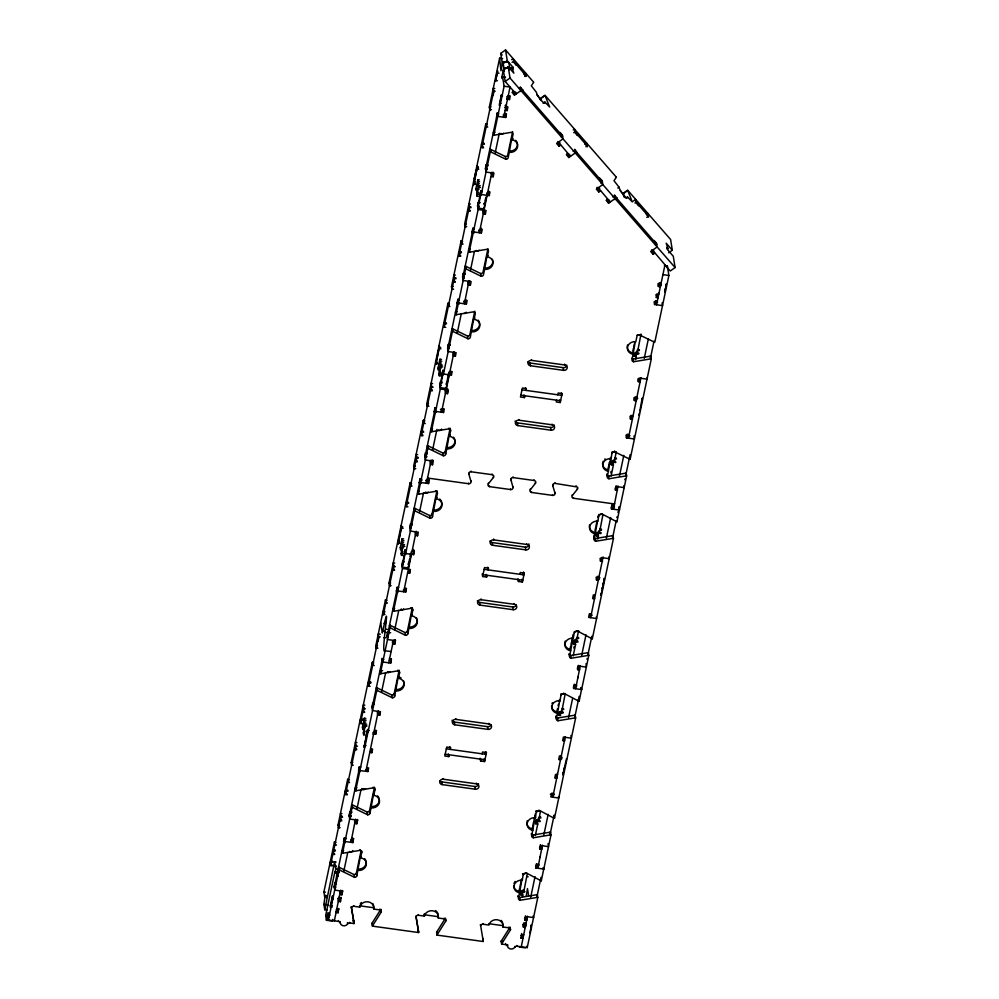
<?xml version="1.0" encoding="UTF-8"?>
<svg xmlns="http://www.w3.org/2000/svg" width="999" height="999" viewBox="0 0 999 999"><rect width="100%" height="100%" fill="white"/><g stroke="black" fill="none" stroke-linecap="round" stroke-linejoin="round"><path stroke-width="1.5" d="M534.04 479.832L534.153 480.507A2.023 1.811 -9.1 0 1 535.801 482.242L535.651 482.929A2.023 1.811 -9.1 0 1 535.402 483.329L530.169 489.96A2.023 1.811 -9.1 0 0 530.069 491.308L530.906 492.245A2.023 1.811 -9.1 0 0 531.618 492.482L552.872 495.417A2.023 1.811 -9.1 0 0 554.957 493.069L554.845 492.395M512.862 486.575L512.974 487.25A2.023 1.811 -9.1 0 1 510.751 489.585L489.622 486.65A2.023 1.811 -9.1 0 1 487.987 484.927L488.124 484.24A2.023 1.811 -9.1 0 1 488.374 483.841L493.606 477.21A2.023 1.811 -9.1 0 0 493.706 475.861L492.869 474.912A2.023 1.811 -9.1 0 0 492.157 474.687L470.904 471.753A2.023 1.811 -9.1 0 0 468.818 474.088L470.979 481.431A2.023 1.811 -9.1 0 1 468.768 483.753L427.672 478.059L427.56 477.385M507.467 96.478L506.98 99.313M505.307 105.382L505.332 106.131M510.751 479.245L512.974 487.25M604.383 578.896L601.885 590.971M373.663 731.817L373.151 734.377M562.937 773.551L563.049 772.864L562.974 775.037M382.405 632.742C392.682 584.44 379.757 657.941 385.139 650.761L391.108 651.585M566.52 758.716L562.899 774.163M530.919 927.709L530.981 925.099M330.432 905.569C329.495 916.42 335.726 878.683 330.432 905.569L332.305 905.831M398.176 543.943L401.698 525.998L398.102 543.968M436.051 362.275L435.926 364.46L439.46 346.516L436.051 362.275L437.537 362.475M473.876 182.767L473.763 184.94L477.397 167.033L473.876 182.767L475.362 182.967M531.106 926.797L530.968 925.873M497.514 70.966L495.541 81.331L497.652 71.004M499.5 105.307L501.473 94.967M507.28 97.902L507.492 99.263L509.49 99.538L510.239 95.954L508.254 95.667M540.084 857.504L540.284 856.543M577.909 677.984L578.109 677.035M326.923 897.477L324.762 897.252L323.913 891.97L334.49 841.795A2.023 1.811 -9.1 0 1 335.04 841.957L335.976 842.407M340.085 827.671L339.023 827.859A2.023 1.811 -9.1 0 1 338.436 827.846L337.999 825.137L347.664 779.295A2.023 1.811 -9.1 0 1 348.214 779.457L349.151 779.907M353.259 765.172L352.197 765.346A2.023 1.811 -9.1 0 1 351.611 765.346L351.173 762.637L372.315 662.287A2.023 1.811 -9.1 0 1 372.877 662.437L373.801 662.899M377.922 648.164L376.848 648.339A2.023 1.811 -9.1 0 1 376.261 648.339L375.836 645.629L385.489 599.787A2.023 1.811 -9.1 0 1 386.039 599.937L386.975 600.399M391.084 585.664L390.022 585.839A2.023 1.811 -9.1 0 1 389.435 585.839L388.998 583.116L410.152 482.779A2.023 1.811 -9.1 0 1 410.701 482.929L411.638 483.379M415.746 468.656L414.672 468.831A2.023 1.811 -9.1 0 1 414.098 468.831L413.661 466.108L423.314 420.279A2.023 1.811 -9.1 0 1 423.876 420.429L424.812 420.879M428.921 406.156L427.847 406.331A2.023 1.811 -9.1 0 1 427.26 406.318L426.835 403.608L447.977 303.259A2.035 1.811 -9.1 0 1 448.526 303.421L449.463 303.871M453.571 289.136L452.51 289.323A2.035 1.811 -9.1 0 1 451.923 289.31L451.486 286.601L461.151 240.759A2.035 1.811 -9.1 0 1 461.7 240.921L462.637 241.371M466.745 226.636L465.684 226.81A2.023 1.811 -9.1 0 1 465.097 226.81L464.66 224.101L485.801 123.751A2.023 1.811 -9.1 0 1 486.363 123.901L487.3 124.363M491.408 109.628L490.334 109.803A2.035 1.811 -9.1 0 1 489.747 109.803L489.323 107.093L499.625 58.179L502.609 58.591M474.25 178.596L474.45 177.66M475.037 174.862L475.237 173.926M475.824 171.116L476.024 170.18M476.61 167.382L476.81 166.446L478.296 166.658M332.143 864.972L330.657 864.772L340.871 815.983M355.881 745.092L345.629 793.706L347.115 793.918M360.602 722.652L363.761 707.692M368.481 685.252L378.708 636.463M393.706 565.584L383.454 614.198L384.952 614.41M406.318 505.744L416.558 457.13L418.057 457.33M431.531 386.076L421.291 434.69L422.777 434.89M444.143 326.236L454.383 277.61L455.881 277.822M332.292 865.883L330.794 865.671L331.418 861.175L332.904 861.388M334.69 854.507L333.191 854.307L333.803 849.812L335.302 850.012M341.783 820.853L340.284 820.641L341.046 817.057L340.472 813.436L341.958 813.648M347.265 794.829L345.779 794.617L346.391 790.122L347.877 790.334M356.755 749.799L355.257 749.587L356.019 746.003L355.444 742.382L356.93 742.582M362.237 723.763L360.751 723.563L361.363 719.068L362.849 719.268M364.635 712.399L363.149 712.187L363.898 708.603L363.324 704.982L364.81 705.182M370.117 686.363L368.631 686.163L369.243 681.668L370.729 681.867M394.58 570.279L393.094 570.079L393.843 566.483L393.269 562.862L394.767 563.074M407.954 506.855L406.456 506.655L407.068 502.16L408.566 502.36M417.432 461.825L415.946 461.625L416.708 458.029L416.121 454.408L417.619 454.62M422.927 435.801L421.428 435.589L422.04 431.093L423.539 431.306M432.417 390.771L430.919 390.572L431.68 386.975L431.106 383.354L432.592 383.566M445.779 327.347L444.293 327.135L444.905 322.64L446.391 322.852M455.269 282.317L453.771 282.105L454.533 278.521L453.958 274.9L455.444 275.112M460.751 256.293L459.265 256.081L459.877 251.586L461.363 251.798M470.242 211.264L468.756 211.051L469.505 207.467L468.931 203.846L470.417 204.046M483.603 147.827L482.117 147.627L482.729 143.132L484.215 143.344M324.762 897.252L325.137 895.454L326.636 895.666M326.998 910.039L324.762 909.727L323.913 904.445L325.137 895.454M364.21 729.22L362.724 729.008L362.437 727.197L364.323 718.219L365.821 718.431M402.048 549.712L400.562 549.512L400.262 547.702L402.16 538.723L403.646 538.936M439.872 370.204L438.386 369.992L438.099 368.194L439.985 359.215L441.483 359.415M476.96 190.584L475.924 188.674L477.822 179.695L479.308 179.907M502.872 61.638L503.833 67.67L509.802 68.494L508.828 62.462L502.872 61.638L500.961 70.704L499.625 58.179M324.762 909.727L334.615 861.837L336.114 862.05M362.724 729.008L363.099 727.21M364.323 718.219L364.235 721.827L365.734 722.04M400.562 549.512L400.936 547.714M402.16 538.723L402.073 542.332L403.559 542.532M438.386 369.992L438.761 368.206L440.259 368.406M439.985 359.215L439.897 362.812L441.396 363.024M476.211 190.484L476.598 188.686L477.135 196.216L478.621 196.428M480.507 187.45L478.359 187.225L477.822 179.695M365.135 734.952L363.636 734.74L363.349 732.929L363.723 731.131L365.222 731.343M366.733 724.163L365.247 723.95L364.86 725.749L366.358 725.961M402.959 555.444L401.473 555.244L401.186 553.434L401.561 551.635L403.047 551.848M404.57 544.667L403.072 544.455L402.697 546.253L404.183 546.453M440.796 375.936L439.298 375.724L439.011 373.926L439.385 372.127L440.884 372.327M442.395 365.147L440.909 364.947L440.522 366.745L442.682 366.958M478.359 187.225L478.733 185.427L480.219 185.639M505.769 159.241L505.344 156.518L490.409 149.251A2.023 1.811 -9.1 0 0 489.847 149.088L490.284 151.811A2.023 1.811 -9.1 0 1 490.834 151.96L505.769 159.241A2.023 1.811 -9.1 0 0 508.141 157.717L509.278 152.335A7.105 6.331 -9.1 0 0 517.557 147.015A7.105 6.331 -9.1 0 0 511.925 139.773L513.061 134.378A2.023 1.811 -9.1 0 0 511.451 132.305L494.38 135.152A2.035 1.811 -9.1 0 1 493.793 135.14L504.108 86.239L502.584 76.748L502.21 78.546L501.923 76.736L503.833 67.67M363.636 734.74L365.247 723.95M401.473 555.244L403.072 544.455M439.298 375.724L440.909 364.947M477.135 196.216L478.733 185.427M332.767 919.43L332.405 921.115L326.436 920.279L325.674 915.446L334.877 871.765L336.363 871.965M336.513 872.876L335.015 872.664L335.776 869.08L334.615 861.837M326.436 920.279L327.959 913.098L329.445 913.311M339.61 892.656L339.91 894.53L341.895 894.804L342.657 891.208L334.702 890.109L334.116 886.488L334.877 882.904L336.363 883.104M338.149 876.235L336.663 876.023L337.275 871.528L339.136 871.79M345.242 842.569L343.756 842.369L343.606 841.458L344.368 837.874L345.854 838.074M354.583 821.603L354.882 823.476L356.868 823.75L357.63 820.154L349.675 819.055L349.101 815.434L349.85 811.837L352.085 812.15M360.214 771.515L358.728 771.315L358.579 770.404L359.34 766.82L360.826 767.02M377.297 712.299L377.734 715.009L379.72 715.296L380.482 711.7L372.527 710.601L371.953 706.98L372.702 703.383L374.2 703.596M390.659 632.742L387.687 632.33L386.925 635.926L387.5 639.535L395.454 640.646L394.705 644.23L392.707 643.955L392.382 641.92M398.052 592.007L396.553 591.795L396.416 590.896L397.165 587.3L398.663 587.512M405.457 635.277L405.02 632.554L390.085 625.274A2.023 1.811 -9.1 0 0 389.535 625.124L389.972 627.847A2.023 1.811 -9.1 0 1 390.522 627.996L405.457 635.277A2.023 1.811 -9.1 0 0 407.817 633.753L408.953 628.371A7.105 6.331 -9.1 0 0 417.245 623.051A7.105 6.331 -9.1 0 0 411.6 615.796L412.737 610.414A2.023 1.811 -9.1 0 0 411.126 608.341L394.068 611.176A2.023 1.811 -9.1 0 1 393.481 611.176L402.472 568.481L401.898 564.86L402.659 561.276L404.145 561.475M405.182 554.507L404.295 553.496L405.057 549.9L406.543 550.112M415.134 532.792L415.572 535.501L417.557 535.776L418.306 532.192L410.352 531.081L409.777 527.46L410.539 523.876L412.025 524.088M420.904 483.553L419.418 483.341L419.268 482.442L420.03 478.846L421.516 479.058M432.53 464.722L432.092 462.013L430.107 461.725L430.544 464.448L432.53 464.722L433.279 461.126L425.337 460.027L424.75 456.406L425.512 452.822L426.998 453.022M435.876 412.487L434.39 412.287L434.24 411.376L435.002 407.792L436.488 407.992M443.281 455.756L442.857 453.047L427.922 445.766A2.023 1.811 -9.1 0 0 427.36 445.616L427.797 448.326A2.023 1.811 -9.1 0 1 428.346 448.489L443.281 455.756A2.023 1.811 -9.1 0 0 445.654 454.245L446.79 448.851A7.105 6.331 -9.1 0 0 455.069 443.531A7.105 6.331 -9.1 0 0 449.438 436.288L450.574 430.906A2.023 1.811 -9.1 0 0 448.963 428.833L431.893 431.668A2.023 1.811 -9.1 0 1 431.306 431.668L440.309 388.973L439.722 385.352L440.484 381.755L441.97 381.968M443.019 374.987L442.12 373.988L442.882 370.392L444.368 370.604M455.382 356.268L454.945 353.546L452.959 353.271L453.396 355.994L455.382 356.268L456.143 352.672L448.189 351.573L447.614 347.952L448.364 344.368L450.224 344.618M459.103 304.096L457.242 303.833L457.092 302.922L457.854 299.338L459.34 299.538M467.932 282.218L468.369 284.94L470.354 285.214L471.116 281.618L463.161 280.519L462.587 276.898L463.336 273.301L465.209 273.564M474.075 233.029L472.215 232.779L472.077 231.868L472.827 228.284L474.325 228.484M481.118 276.248L480.681 273.526L465.746 266.258A2.023 1.811 -9.1 0 0 465.197 266.109L465.621 268.818A2.023 1.811 -9.1 0 1 466.183 268.968L481.118 276.248A2.023 1.811 -9.1 0 0 483.479 274.725L484.615 269.343A7.105 6.331 -9.1 0 0 492.894 264.023A7.105 6.331 -9.1 0 0 487.262 256.78L488.399 251.386A2.023 1.811 -9.1 0 0 486.788 249.325L469.717 252.16A2.035 1.811 -9.1 0 1 469.143 252.148L478.134 209.465L477.559 205.844L478.309 202.248L480.182 202.51M480.844 195.479L479.957 194.468L480.706 190.884L482.205 191.084M491.221 176.473L493.206 176.761L493.968 173.164L486.014 172.065L485.439 168.444L486.188 164.847L488.061 165.11M351.348 907.017L354.021 923.051A2.023 1.811 -9.1 0 1 353.996 923.576L349.8 923.001A2.023 1.811 -9.1 0 0 347.677 923.938A4.058 3.621 -9.1 0 1 340.172 922.889A2.023 1.811 -9.1 0 0 338.549 921.44L328.396 920.029L327.959 913.098M359.49 767.719L349.238 816.333L351.223 816.608M372.09 707.879L382.342 659.265L383.828 659.465M397.315 588.211L387.075 636.825L388.062 636.962M402.048 565.771L405.194 550.811M409.927 528.371L420.167 479.757L422.152 480.032M435.139 408.691L424.9 457.317L425.886 457.455M439.872 386.251L443.019 371.303M447.752 348.863L458.004 300.237L458.991 300.374M405.407 552.172L402.26 567.12L408.229 567.956L411.376 552.996M443.244 372.652L440.084 387.612L446.053 388.436L449.2 373.476M481.068 193.144L477.922 208.104L483.878 208.928L487.037 193.968M328.396 920.029L338.973 869.854L338.536 867.144A2.023 1.811 -9.1 0 1 339.086 867.294L354.021 874.575L354.458 877.284A2.023 1.811 -9.1 0 0 356.818 875.761L360.389 856.455A7.105 6.331 -9.1 0 1 360.889 856.543M357.954 870.379A7.105 6.331 -9.1 0 0 366.246 865.059A7.105 6.331 -9.1 0 0 360.602 857.816L361.738 852.434A2.023 1.811 -9.1 0 0 360.127 850.361L343.069 853.196A2.023 1.811 -9.1 0 1 342.482 853.196L352.135 807.354L351.71 804.632A2.023 1.811 -9.1 0 1 352.26 804.794L367.195 812.062L367.632 814.784A2.023 1.811 -9.1 0 0 369.992 813.261L373.564 793.955A7.105 6.331 -9.1 0 1 374.063 794.043M371.128 807.879A7.105 6.331 -9.1 0 0 379.408 802.559A7.105 6.331 -9.1 0 0 373.776 795.316L374.912 789.922A2.023 1.811 -9.1 0 0 373.301 787.861L356.231 790.696A2.023 1.811 -9.1 0 1 355.656 790.684L376.798 690.346L376.361 687.624A2.023 1.811 -9.1 0 1 376.91 687.787L391.858 695.054L392.282 697.777A2.023 1.811 -9.1 0 0 394.655 696.253L398.214 676.947A7.105 6.331 -9.1 0 1 401.049 677.946M395.791 690.871A7.105 6.331 -9.1 0 0 404.071 685.551A7.105 6.331 -9.1 0 0 398.439 678.296L399.575 672.914A2.023 1.811 -9.1 0 0 397.964 670.841L380.894 673.688A2.023 1.811 -9.1 0 1 380.307 673.676L389.972 627.847M412.35 550.761L414.335 551.036L413.586 554.632L405.631 553.521L414.622 510.826L414.198 508.116A2.023 1.811 -9.1 0 1 414.747 508.266L429.682 515.546L430.119 518.256A2.023 1.811 -9.1 0 0 432.48 516.745L436.051 497.427A7.105 6.331 -9.1 0 1 437.05 497.639M433.616 511.351A7.105 6.331 -9.1 0 0 441.895 506.043A7.105 6.331 -9.1 0 0 436.263 498.788L437.4 493.406A2.023 1.811 -9.1 0 0 435.789 491.333L418.718 494.168A2.023 1.811 -9.1 0 1 418.131 494.168L427.797 448.326M450.174 371.253L452.172 371.528L451.411 375.112L443.456 374.013L452.46 331.318L452.023 328.609A2.023 1.811 -9.1 0 1 452.572 328.758L467.507 336.039L467.944 338.748A2.023 1.811 -9.1 0 0 470.304 337.225L473.876 317.919A7.105 6.331 -9.1 0 1 474.875 318.132M471.441 331.843A7.105 6.331 -9.1 0 0 479.732 326.523A7.105 6.331 -9.1 0 0 474.088 319.28L475.224 313.898A2.023 1.811 -9.1 0 0 473.613 311.825L456.555 314.66A2.035 1.811 -9.1 0 1 455.969 314.66L465.621 268.818M488.012 191.733L489.997 192.008L489.235 195.604L481.281 194.505L490.284 151.811M408.104 564.572L408.429 562.999M410.352 553.871L410.102 556.68M446.066 384.378L446.353 383.042M448.226 374.138L448.027 376.685M483.991 204.42L484.228 203.297M343.781 871.378L347.739 852.584M356.893 809.14L360.951 789.897M381.618 691.795L385.676 672.564M394.73 629.62L398.776 610.389M409.016 561.8L409.578 559.115M419.455 512.287L423.501 493.044M432.555 450.112L436.925 429.395M447.003 381.543L447.727 378.146M457.28 332.779L461.338 313.536M470.379 270.604L474.438 251.361M485.039 201.061L485.651 198.152M495.179 152.947L499.325 133.242M388.736 662.812L393.469 640.371M504.108 86.239L510.064 87.063L503.708 117.208L503.334 114.798M335.989 911.625L336.126 912.474L338.112 912.749L337.962 908.69M338.162 898.151L338.436 901.41L340.447 901.685L340.297 897.626M341.895 894.804L341.795 890.521M344.368 837.874L344.942 841.495L352.897 842.594L352.697 838.76M356.868 823.75L356.718 819.679M381.581 662.849L382.192 658.353L382.779 661.975L390.721 663.086L390.621 658.791M394.705 644.23L394.593 639.947M413.648 549.525L413.586 554.632M420.03 478.846L420.604 482.467L428.559 483.566L428.496 479.058M432.092 462.013L432.517 459.99M447.065 390.946L445.079 390.671L445.517 393.394L447.502 393.668L447.577 388.561M457.854 299.338L458.429 302.959L466.383 304.058L466.183 300.224M470.354 285.214L470.204 281.144M472.827 228.284L473.401 231.893L481.356 233.004L481.356 228.272M482.904 211.164L483.341 213.873L485.327 214.148L485.139 210.314M489.235 195.604L489.135 191.321M493.206 176.761L493.156 172.24M496.553 117.258L497.165 112.762L497.752 116.384L505.706 117.495L505.556 113.424M505.169 110.327L507.155 110.602L507.055 106.319M338.112 912.749L338.761 908.478M340.447 901.685L341.096 897.414M352.897 842.594L353.546 838.323M358.579 770.404L367.869 771.54L368.631 767.944L366.645 767.669M369.855 752.409L371.84 752.684L372.602 749.1L370.617 748.825M373.176 732.454L373.763 733.865L375.749 734.14L376.511 730.544L374.525 730.269M390.721 663.086L391.371 658.816M397.165 587.3L397.752 590.921L405.706 592.02L406.456 588.436L404.47 588.161M407.679 572.902L409.677 573.176L410.427 569.592L402.472 568.481M428.559 483.566L429.145 478.958M435.002 407.792L435.576 411.413L443.531 412.512L444.293 408.928L442.295 408.653M447.502 393.668L448.264 390.072L440.309 388.973M466.383 304.058L467.145 300.474L465.159 300.187M481.356 233.004L482.117 229.408L480.132 229.133M485.327 214.148L486.088 210.564L478.134 209.465M505.706 117.495L506.456 113.898L504.47 113.624M507.155 110.602L507.904 107.018L505.919 106.743L505.706 105.382L505.469 106.144M356.818 875.761L356.393 873.051L361.001 851.173M369.992 813.261L369.555 810.551L374.475 787.212M394.655 696.253L394.218 693.543L399.138 670.204M407.817 633.753L407.392 631.031L412.312 607.704M432.48 516.745L432.043 514.023L436.963 490.684M445.654 454.245L445.217 451.523L450.137 428.184M474.8 311.176L469.88 334.515A2.023 1.811 -9.1 0 1 467.507 336.039M487.962 248.676L483.041 272.015A2.023 1.811 -9.1 0 1 480.681 273.526M512.624 131.668L507.704 155.007A2.023 1.811 -9.1 0 1 505.344 156.518M408.953 628.371L411.388 614.447A7.105 6.331 -9.1 0 1 411.888 614.535M446.79 448.851L449.213 434.927A7.105 6.331 -9.1 0 1 450.212 435.139M484.615 269.343L487.05 255.419A7.105 6.331 -9.1 0 1 488.049 255.632M509.278 152.335L511.7 138.411A7.105 6.331 -9.1 0 1 513.186 138.774M487 575.274L486.613 577.072L482.642 576.523L484.527 567.544L488.511 568.094L488.136 569.892L487.699 567.182M449.875 746.69L450.299 749.412L450.686 747.614L446.703 747.065L444.817 756.031L448.788 756.593L449.163 754.794M525.524 387.662L525.961 390.384L526.336 388.586L522.365 388.037L520.467 397.015L524.45 397.565L524.825 395.766M482.117 753.82L482.492 752.022L486.476 752.572L484.577 761.55L480.606 761.001L480.981 759.203M519.942 574.313L520.329 572.514L524.3 573.064L522.415 582.042L518.431 581.493L518.806 579.695M556.643 400.187L556.256 401.973L560.239 402.522L562.125 393.556L558.154 393.007L557.779 394.792M485.089 754.345L485.664 751.66M522.927 574.837L523.488 572.14M519.03 891.108L519.642 888.186M519.955 886.725L520.566 883.815M520.879 882.354L521.49 879.432M531.893 830.057L532.504 827.147M532.817 825.686L533.741 821.315M534.053 819.854L534.353 818.393M534.964 815.471L535.277 814.023M556.855 711.588L557.479 708.678M558.091 705.756L558.404 704.295M559.015 701.385L559.315 699.924M570.029 649.088L570.641 646.178M570.953 644.717L571.565 641.795M571.878 640.347L572.489 637.424M572.802 635.963L573.101 634.502M593.768 536.463L594.08 535.002M594.992 530.619L595.616 527.709M595.916 526.248L596.528 523.326M596.84 521.878L597.152 520.417M597.764 517.494L598.076 516.033M607.867 469.58L608.478 466.658M608.778 465.209L609.402 462.287M610.014 459.365L610.314 457.917M632.829 351.111L633.441 348.189M633.753 346.74L634.365 343.818M518.543 898.201L518.131 895.653A2.023 1.811 -9.1 0 0 519.717 897.552L536.788 894.717A2.023 1.811 -9.1 0 1 537.375 894.717L537.799 897.439A2.023 1.811 -9.1 0 0 537.225 897.427L520.154 900.261A2.023 1.811 -9.1 0 1 518.543 898.201L521.815 880.281M531.718 835.688L531.393 833.653A2.023 1.811 -9.1 0 0 532.892 835.052L549.962 832.217A2.023 1.811 -9.1 0 1 550.536 832.217L550.973 834.927A2.023 1.811 -9.1 0 0 550.387 834.927L533.329 837.761A2.023 1.811 -9.1 0 1 531.718 835.688L535.277 816.383A7.105 6.331 -9.1 0 0 534.765 816.333M557.504 713.298L559.939 699.375L560.152 700.736A7.105 6.331 -9.1 0 0 551.873 706.056A7.105 6.331 -9.1 0 0 557.504 713.298L556.368 718.681A2.023 1.811 -9.1 0 0 557.979 720.754L575.049 717.919A2.023 1.811 -9.1 0 1 575.636 717.919L575.199 715.209A2.023 1.811 -9.1 0 0 574.612 715.209L557.554 718.044A2.023 1.811 -9.1 0 1 555.943 716.645M570.679 650.799L573.114 636.875L573.326 638.236A7.105 6.331 -9.1 0 0 565.047 643.543A7.105 6.331 -9.1 0 0 570.679 650.799L569.542 656.181A2.023 1.811 -9.1 0 0 571.153 658.254L588.224 655.419A2.023 1.811 -9.1 0 1 588.798 655.419L588.374 652.709A2.023 1.811 -9.1 0 0 587.787 652.697L570.716 655.544A2.023 1.811 -9.1 0 1 569.08 653.796L569.542 656.181M593.881 537.487A2.023 1.811 -9.1 0 0 595.379 538.523L612.449 535.689A2.023 1.811 -9.1 0 1 613.024 535.701L613.461 538.411A2.023 1.811 -9.1 0 0 612.874 538.411L595.816 541.246A2.023 1.811 -9.1 0 1 594.205 539.173L597.477 521.266M607.367 476.673L606.942 473.951A2.023 1.811 -9.1 0 0 608.553 476.024L625.611 473.189A2.023 1.811 -9.1 0 1 626.198 473.189L626.635 475.911A2.023 1.811 -9.1 0 0 626.048 475.911L608.978 478.746A2.023 1.811 -9.1 0 1 607.367 476.673L610.776 458.141M631.917 358.291A2.023 1.811 -9.1 0 0 633.204 359.016L650.274 356.181A2.023 1.811 -9.1 0 1 650.861 356.181L651.286 358.903A2.023 1.811 -9.1 0 0 650.711 358.891L633.641 361.738A2.023 1.811 -9.1 0 1 632.03 359.665L635.302 341.745M519.68 892.806A7.105 6.331 -9.1 0 1 514.048 885.564A7.105 6.331 -9.1 0 1 522.327 880.244L523.276 873.675M532.854 830.306A7.105 6.331 -9.1 0 1 527.21 823.064A7.105 6.331 -9.1 0 1 535.501 817.744L536.363 810.664M560.152 700.736L561.051 693.818M573.326 638.236L574.3 631.83M598.901 514.473L597.989 521.216A7.105 6.331 -9.1 0 0 589.697 526.535A7.105 6.331 -9.1 0 0 595.342 533.791M608.503 471.291A7.105 6.331 -9.1 0 1 602.872 464.036A7.105 6.331 -9.1 0 1 611.151 458.716L612.075 451.973M522.427 896.752L522.777 895.116L520.779 894.829L521.428 890.571M535.339 835.501L537.749 824.05L535.751 823.775L536.401 819.505M560.164 712.886L560.601 715.596L558.616 715.321L559.365 711.738L563.349 712.287M573.164 655.981L575.574 644.542L573.588 644.268L574.213 639.822M597.789 539.135L598.426 536.088L596.44 535.814L597.202 532.217L601.173 532.767M611.076 476.086L613.398 465.034L611.413 464.76L612.062 460.489M635.614 359.628L636.263 356.581L634.265 356.306L635.027 352.709L638.998 353.259M521.828 894.792L522.777 890.296M536.888 823.363L537.774 819.155M559.74 714.909L560.327 712.1M573.826 648.051L574.125 646.653M574.712 643.843L575.599 639.635M597.564 535.389L598.164 532.592M610.776 472.752L611.063 471.353M612.549 464.335L613.136 461.526M635.401 355.881L636.288 351.673M523.289 890.009L523.676 892.419L527.072 874.687M540.134 821.578L538.648 821.365L540.509 810.951M562.986 713.124L561.5 712.911L565.234 693.618M577.971 642.07L576.473 641.857L578.334 631.443M600.824 533.603L599.325 533.404L602.747 515.584M615.796 462.549L614.298 462.35L616.158 451.935M638.648 354.096L637.162 353.896L640.946 334.315M526.261 896.028L527.484 888.586L528.646 895.828M520.979 935.464L522.602 935.688L523.026 938.398L521.041 938.123L521.64 933.516M524.562 926.373L525.262 923.8L525.387 927.334L523.376 927.06L524 922.614M525.012 917.544L526.386 917.731L526.81 920.454L524.825 920.179L525.474 915.908M550.973 834.927L543.781 869.068L535.826 867.969L536.475 863.698M539.984 846.49L541.358 846.677L541.783 849.4L539.797 849.113L540.422 844.679M588.798 655.419L581.605 689.56L573.651 688.461L574.3 684.19M577.946 666.995L579.183 667.17L579.62 669.879L577.634 669.605L578.271 665.334M598.413 576.76L598.501 580.282L596.515 579.994L597.265 576.411L599.263 576.685M602.035 558.716L602.472 561.426L600.486 561.151L601.236 557.567L609.19 558.666L608.903 556.855M626.635 475.911L619.442 510.052L611.488 508.941L612.137 504.67M615.896 487.5L617.007 487.662L617.444 490.372L615.459 490.097L616.108 485.826M633.94 436.051L634.415 438.986L626.46 437.887L627.222 434.303L629.358 434.752M630.431 419.043L629.994 416.321L631.992 416.595L632.417 419.318L630.431 419.043L631.193 415.447L633.179 415.721M635.501 399.925L636.251 397.252L636.326 400.761L634.34 400.487L635.102 396.903L637.087 397.177M638.311 381.643L637.874 378.921L639.872 379.195L640.297 381.918L638.311 381.643L639.073 378.047L647.027 379.158L646.84 378.022M664.385 265.559L667.369 265.971L668.88 275.449L662.524 305.594L654.57 304.495L655.332 300.911L657.317 301.186M659.627 285.452L660.252 283.204L660.351 286.738L658.366 286.463L659.128 282.879L661.113 283.154M536.95 865.971L537.237 864.622L538.723 864.834M551.923 794.917L552.21 793.568L553.708 793.768M574.687 686.912L575.062 685.114L576.56 685.314M589.66 615.846L590.047 614.06L591.533 614.26M612.612 506.943L612.899 505.594L613.473 509.215L618.069 485.926M627.534 436.113L627.872 434.54L628.446 438.161L640.946 377.647M522.052 938.311L522.602 935.688M525.986 919.592L526.386 917.731M530.681 897.302L535.039 876.635M540.958 848.588L541.358 846.677M543.806 835.064L548.164 814.335M559.84 758.94L560.551 756.243L560.252 759.365M568.531 717.719L572.589 698.488M578.883 668.593L579.183 667.17M581.63 655.544L586.001 634.827M597.864 578.496L598.376 576.735M606.356 538.211L610.726 517.494M616.658 489.36L617.007 487.662M619.455 476.036L623.826 455.319M644.243 358.441L648.376 338.836M657.117 297.34L657.592 295.092L655.856 294.855M524.775 927.721L525.149 925.973L525.886 926.073M598.089 579.857L599.025 579.02M635.913 400.337L636.863 399.513M659.74 287.287L660.139 285.377L660.888 285.489M664.959 264.922L656.555 304.77L655.981 301.149M666.982 267.769L667.369 265.971M537.05 896.253L540.609 879.345M540.884 878.059L541.033 877.322M542.882 868.543L543.044 867.819M549.925 835.139L554.133 815.172M563.836 769.118L564.035 768.181M574.812 717.07L579.17 696.353M580.869 688.311L581.018 687.574M586.987 659.29L587.137 658.553M587.912 654.894L591.645 637.137M601.86 588.673L602.06 587.737M602.847 584.003L603.046 583.066M612.637 537.562L616.071 521.278M616.845 517.569L617.007 516.833M617.931 512.45L618.081 511.725M618.856 508.066L619.03 507.504M624.812 479.77L624.962 479.045M625.736 475.387L630.107 454.67M650.524 357.767L654.02 341.171M664.797 290.035L664.997 289.061M665.796 285.314L666.058 284.228M529.857 932.791L530.581 929.345M601.485 592.832L600.923 595.329M639.323 413.324L638.898 415.309M639.872 410.701L642.232 398.114L641.708 400.187M664.822 292.307L666.283 284.178M543.756 868.905L541.321 880.768A2.023 1.811 -9.1 0 1 540.759 880.619L525.724 872.664M510.027 927.172L501.386 940.833A2.023 1.811 -9.1 0 0 501.198 941.345L501.635 944.055L505.819 944.642A2.023 1.811 -9.1 0 1 507.442 946.09A4.058 3.621 -9.1 0 0 514.947 947.139A2.023 1.811 -9.1 0 1 517.07 946.203L527.235 947.601L537.799 897.439M538.886 810.164L553.933 818.119A2.023 1.811 -9.1 0 0 554.482 818.268L575.636 717.919M563.548 693.144L578.596 701.098A2.023 1.811 -9.1 0 0 579.145 701.261L581.58 689.385M576.723 630.644L591.758 638.598A2.023 1.811 -9.1 0 0 592.32 638.761L613.461 538.411M601.373 513.636L616.42 521.59A2.023 1.811 -9.1 0 0 616.97 521.74L619.417 509.877M614.522 450.961L614.66 451.81L629.595 459.09A2.023 1.811 -9.1 0 0 630.144 459.24L651.286 358.903M521.378 946.253L527.46 916.183M586.063 663.673L586.338 667.12L578.384 666.021M497.265 71.741L497.502 73.027L499.001 73.227M385.502 632.355L386.988 632.554M383.916 637.712L385.427 637.837M614.472 503.309L614.572 503.983L573.364 498.251A2.023 1.811 -9.1 0 1 572.102 495.879L577.397 489.148A2.023 1.811 -9.1 0 0 577.397 487.012L555.132 483.416A2.023 1.811 -9.1 0 0 552.797 485.739L554.957 493.069M501.348 94.942L499.363 105.307M416.096 916.932L418.606 932.017A2.023 1.811 -9.1 0 1 418.581 932.542L372.452 926.135L372.015 923.426A2.023 1.811 -9.1 0 1 372.215 922.926L380.856 909.252M372.452 926.135A2.023 1.811 -9.1 0 1 372.639 925.636L381.293 911.962L380.906 909.59M480.531 924.937L483.191 940.971A2.023 1.811 -9.1 0 1 483.166 941.495L437.038 935.101L436.613 932.379A2.023 1.811 -9.1 0 1 436.8 931.88L445.442 918.206M437.038 935.101A2.023 1.811 -9.1 0 1 437.237 934.589L445.879 920.928L445.504 918.556M501.635 944.055A2.023 1.811 -9.1 0 1 501.823 943.556L510.464 929.882L510.089 927.509M533.603 82.38L531.331 85.789L536.351 92.233A7.105 1.561 54.5 0 0 541.146 100.325A7.105 1.561 54.5 0 0 544.93 102.073L549.65 107.03L545.067 95.554L540.234 99.001L540.809 100.412M616.271 177.322L614.01 180.732L619.03 187.163A7.105 1.561 54.5 0 0 623.826 195.255A7.105 1.561 54.5 0 0 627.597 197.015L632.317 201.96L627.747 190.484L622.914 193.931L624.35 197.452M367.682 729.495L364.098 747.464L367.694 729.495M503.471 65.347L502.422 64.136L500.711 53.397L505.544 49.95L533.616 82.18M502.422 64.136L507.255 60.689L505.544 49.95M515.846 92.407L516.108 93.993L505.182 81.456L503.384 70.167L508.216 66.721L513.836 73.164L511.938 67.532L509.515 69.256M509.24 69.718L512.874 67.133L507.255 60.689M505.182 81.456L510.014 78.009L508.216 66.721M523.888 74.026L525.499 72.877L526.086 76.498L523.488 72.777M524.725 76.448L525.936 75.587L513.698 61.526L512.087 62.338M513.648 91.184L512.037 92.333L514.485 95.142L520.941 90.547L520.354 86.925L522.952 90.647M514.485 95.142L514.06 92.432L514.96 91.783M519.293 88.686L520.504 87.825L562.599 136.164L561.388 137.025M520.392 91.458L522.814 89.735M540.147 98.689L544.979 95.23L616.283 177.123M543.119 103.372L544.93 102.073M573.276 129.982L574.487 129.121L575.062 132.742L577.509 135.552L577.372 134.64M573.713 132.692L574.912 131.831L587.162 145.891L585.951 146.753M560.639 145.142L559.028 146.291L558.603 143.569L559.902 142.632M567.994 153.571L566.383 154.72L568.831 157.53L575.274 152.934L574.7 149.313L577.285 153.034M568.831 157.53L568.394 154.82L569.205 154.246M573.226 151.373L574.837 150.225L602.372 181.843L600.761 182.992M585.114 144.331L586.725 143.182L587.312 146.803L584.715 143.082M600.424 190.809L598.813 191.958L598.376 189.248L599.687 188.312M617.819 188.037L619.03 187.163M607.767 199.251L606.156 200.399L608.603 203.209L615.047 198.614L614.472 194.992L617.07 198.714M608.603 203.209L608.166 200.499L608.978 199.925M613.011 197.053L614.622 195.904L656.705 244.231L655.494 245.092M614.51 199.525L616.92 197.802M622.814 193.619L627.647 190.172L670.604 239.498L672.327 250.237L668.693 252.822M625.936 198.202L627.597 197.015M633.291 201.149L635.714 199.425L636.288 203.047L638.736 205.856L638.598 204.945M634.939 202.997L636.138 202.135L648.388 216.196L646.778 217.345M646.753 214.348L647.951 213.486L648.538 217.108L645.941 213.386M654.757 253.209L653.146 254.358L652.709 251.636L653.821 250.849M672.327 250.237L666.196 243.207L668.094 248.826L666.87 247.427L667.157 249.238L673.289 256.268L675.087 267.557L670.254 271.004L652.197 249.713M511.663 59.615L513.261 58.816L513.836 62.438L516.283 65.247L516.146 64.336M489.323 107.093A2.035 1.811 -9.1 0 0 489.91 107.093L490.971 106.918M505.269 107.33L507.405 106.968M493.793 135.14L493.356 132.43A2.035 1.811 -9.1 0 0 493.943 132.43L495.017 132.255M464.66 224.101A2.023 1.811 -9.1 0 0 465.247 224.101L466.308 223.926M469.143 252.148L468.706 249.438A2.035 1.811 -9.1 0 0 469.293 249.438L470.354 249.263M451.486 286.601A2.035 1.811 -9.1 0 0 452.072 286.601L453.146 286.426M455.969 314.66L455.532 311.938A2.035 1.811 -9.1 0 0 456.118 311.938L457.18 311.763M637.062 335.152L641.333 334.44M426.835 403.608A2.023 1.811 -9.1 0 0 427.422 403.608L428.484 403.434M431.306 431.668L430.881 428.946A2.023 1.811 -9.1 0 0 431.456 428.958L432.53 428.771M413.661 466.108A2.023 1.811 -9.1 0 0 414.248 466.121L415.309 465.934M612.399 452.16L615.609 451.623M418.131 494.168L417.707 491.446A2.023 1.811 -9.1 0 0 418.294 491.458L419.355 491.283M599.238 514.66L602.434 514.135M388.998 583.116A2.023 1.811 -9.1 0 0 389.585 583.129L390.659 582.941M393.481 611.176L393.044 608.466A2.023 1.811 -9.1 0 0 393.631 608.466L394.692 608.291M375.836 645.629A2.023 1.811 -9.1 0 0 376.411 645.629L377.485 645.454M574.575 631.668L578.846 630.968M380.307 673.676L379.87 670.966A2.023 1.811 -9.1 0 0 380.457 670.966L382.592 670.616M561.401 694.18L563.536 693.818M351.173 762.637A2.023 1.811 -9.1 0 0 351.76 762.637L352.822 762.462M355.656 790.684L355.219 787.974A2.023 1.811 -9.1 0 0 355.806 787.974L356.868 787.799M337.999 825.137A2.023 1.811 -9.1 0 0 338.586 825.137L339.66 824.962M535.676 811.363L539.947 810.651M342.482 853.196L342.045 850.474A2.023 1.811 -9.1 0 0 342.632 850.474L343.693 850.299M522.514 873.863L526.773 873.151M471.029 471.765L471.041 471.091M510.801 479.92A2.023 1.811 -9.1 0 1 513.024 477.584L534.153 480.507M555.007 483.404L555.019 482.742M501.923 76.736L505.569 77.16M497.415 80.694L495.929 80.494L495.716 79.133M494.767 88.536L493.269 88.337L493.843 91.945L493.094 95.542L492.944 94.63M495.192 91.259L493.706 91.046L481.968 146.716L483.466 146.928M502.584 95.929L501.111 95.654L501.311 97.078M507.067 96.553L509.053 96.828L509.49 99.538M501.011 103.409L499.525 103.197L499.737 104.558M504.982 107.655L506.718 107.892M498.801 113.874L497.315 113.674L485.576 169.343L487.075 169.555M503.783 114.573L505.269 114.773M482.867 144.031L484.365 144.243M483.029 144.218L481.543 144.006L482.117 147.627M487.824 165.959L486.338 165.759L486.188 164.847M485.439 168.444L486.925 168.644M477.023 167.807L478.521 168.007M478.733 169.368L477.247 169.156L476.81 166.446M491.033 173.801L492.782 174.038M478.109 181.506L479.595 181.718M475.149 181.606L473.663 181.406L474.088 184.116L475.586 184.328M477.722 183.304L479.22 183.516M475.924 188.674L479.208 189.048M481.968 191.945L480.856 191.783L477.697 206.743L479.195 206.955M487.062 192.645L488.811 192.894M477.222 192.607L478.708 192.819M479.957 194.468L481.068 194.63M476.835 194.405L478.334 194.618M479.57 203.309L478.309 202.248M477.559 205.844L479.045 206.044M470.854 206.768L469.368 206.556L459.115 255.182L460.614 255.382M469.505 207.467L471.004 207.667M483.029 211.176L484.902 211.438M470.092 210.352L468.606 210.152L468.756 211.051M473.963 229.32L472.977 229.183L462.724 277.797L464.223 278.009M478.933 230.007L480.931 230.282M472.077 231.868L473.938 232.13M662.911 274.625L668.88 275.449M461.513 252.697L458.678 252.46L459.265 256.081M658.803 283.866L661.413 284.228M665.734 286.164L665.883 284.852M464.972 274.413L463.486 274.213L463.336 273.301M654.632 301.848L657.617 302.26M462.587 276.898L464.073 277.098M454.533 278.521L456.019 278.721M468.056 282.242L469.93 282.492M455.119 281.418L453.633 281.206L453.771 282.105M463.961 301.074L465.946 301.348M457.092 302.922L458.966 303.184M637.774 349.4L639.26 349.6M446.541 323.751L443.706 323.514L444.293 327.135M636.95 350.324L639.41 350.512M450 345.479L448.514 345.267L448.364 344.368M447.614 347.952L449.1 348.164M439.198 347.315L440.684 347.527M531.605 360.377L564.747 364.972A3.047 2.71 -9.1 0 1 567.157 368.069A3.047 2.71 -9.1 0 1 563.611 370.354L530.469 365.759A3.047 2.71 -9.1 0 1 528.046 362.649A3.047 2.71 -9.1 0 1 531.605 360.377L531.493 359.69M440.909 348.876L439.41 348.676L438.986 345.954M527.934 361.725A3.047 2.71 -9.1 0 0 530.032 363.037L563.174 367.644A3.047 2.71 -9.1 0 0 566.758 365.122M440.272 361.026L441.77 361.226M437.749 363.836L436.263 363.636L435.826 360.914M438.099 368.194L439.585 368.394M448.988 372.127L450.974 372.402L451.411 375.112M637.762 398.314L633.903 397.777L634.34 400.487M442.12 373.988L443.244 374.138M439.011 373.926L440.497 374.126M521.977 389.835L561.75 395.342L561.363 392.932M442.12 382.879L440.634 382.667L440.484 381.755M520.854 395.217L560.614 400.736M439.722 385.352L441.221 385.564M431.68 386.975L433.166 387.187M432.267 389.872L430.781 389.66L430.919 390.572M440.447 409.428L443.094 409.802L443.531 412.512M518.993 420.204L552.135 424.812A3.047 2.71 -9.1 0 1 554.545 427.909A3.047 2.71 -9.1 0 1 550.998 430.194L517.857 425.599A3.047 2.71 -9.1 0 1 515.447 422.49A3.047 2.71 -9.1 0 1 518.993 420.204L518.881 419.53M630.007 435.726L626.023 435.177L626.46 437.887M434.24 411.376L436.101 411.638M515.084 421.054A3.047 2.71 -9.1 0 0 517.42 422.877L550.561 427.472A3.047 2.71 -9.1 0 0 554.158 424.95M614.909 457.854L616.408 458.054M422.19 432.005L423.676 432.205M615.059 458.753L616.545 458.966M422.34 432.18L420.854 431.968L421.428 435.589M612.175 461.163L615.646 461.65M427.147 453.933L425.649 453.721L425.512 452.822M424.75 456.406L426.985 456.718M416.708 458.029L418.194 458.241M616.208 486.501L624.163 487.612L623.875 485.739M417.295 460.926L415.809 460.714L415.946 461.625M429.308 479.982L427.21 479.021M612.237 505.357L614.385 505.806M426.136 480.581L428.121 480.856M612.05 506.368L614.535 506.705M419.268 482.442L421.128 482.692M599.937 528.908L601.435 529.108M407.217 503.059L408.703 503.271M600.087 529.807L601.573 530.019M407.367 503.234L405.881 503.034L406.456 506.655M599.875 529.932L600.986 530.094M412.175 524.987L410.676 524.775L410.539 523.876M409.777 527.46L411.276 527.672M401.373 526.823L402.859 527.035M493.768 539.885L526.91 544.48A3.047 2.71 -9.1 0 1 529.333 547.589A3.047 2.71 -9.1 0 1 525.774 549.862L492.644 545.267A3.047 2.71 -9.1 0 1 490.222 542.157A3.047 2.71 -9.1 0 1 493.768 539.885L493.643 539.035M403.072 528.396L401.586 528.184L401.148 525.474M489.96 540.983A3.047 2.71 -9.1 0 0 492.207 542.557L525.349 547.152A3.047 2.71 -9.1 0 0 528.896 543.856M402.447 540.534L403.933 540.746M398.214 541.783L399.712 541.995M399.925 543.356L398.439 543.144L398.002 540.434M403.359 546.266L404.857 546.478M400.262 547.702L402.422 547.927M598.064 577.559L599.924 577.822M603.871 579.695L604.033 578.384M404.295 553.496L406.156 553.758M401.186 553.434L402.672 553.633M484.153 569.33L523.926 574.85L523.538 572.439M403.921 562.337L402.659 561.276M483.017 574.725L522.789 580.232M401.898 564.86L403.022 565.022M600.724 594.655L600.874 593.344M393.843 566.483L395.342 566.695M595.342 595.242L593.356 594.954L592.607 598.551L594.592 598.826L594.155 596.116M394.443 569.38L392.944 569.168L393.094 570.079M591.371 614.085L589.385 613.811L588.636 617.394L596.578 618.506L596.328 616.92M481.168 599.725L514.298 604.32A3.047 2.71 -9.1 0 1 516.72 607.429A3.047 2.71 -9.1 0 1 513.174 609.702L480.032 605.107A3.047 2.71 -9.1 0 1 477.609 601.997A3.047 2.71 -9.1 0 1 481.168 599.725L481.031 598.876M589.522 614.872L592.17 615.234M396.416 590.896L398.276 591.146M477.36 600.824A3.047 2.71 -9.1 0 0 479.595 602.397L512.737 606.992A3.047 2.71 -9.1 0 0 516.221 604.944M577.085 637.362L578.583 637.574M577.235 638.261L578.721 638.473M384.215 610.614L383.604 615.109L383.029 611.488L385.015 611.763M574.338 640.671L577.822 641.158M573.901 641.658L575.137 641.833L575.574 644.542M384.677 621.853L386.176 622.065M384.053 623.301L385.552 623.501M385.851 629.17L387.337 629.382M382.879 630.993L384.365 631.206M377.972 640.234L378.122 641.133L378.871 637.549L378.296 633.928L380.282 634.203M378.733 636.638L380.219 636.85M393.144 641.358L394.268 641.52M391.483 659.49L389.385 658.541M574.413 684.864L576.398 685.139L576.298 684.465M389.298 660.227L390.297 660.364M573.726 685.814L576.698 686.226M562.112 708.416L563.598 708.628M369.38 682.567L370.879 682.779M562.262 709.327L563.748 709.527M370.704 682.904L368.057 682.542L368.631 686.163M373.976 704.445L372.702 703.383M371.953 706.98L373.439 707.18M455.944 719.392L489.085 723.988A3.047 2.71 -9.1 0 1 491.496 727.097A3.047 2.71 -9.1 0 1 487.949 729.382L454.807 724.787A3.047 2.71 -9.1 0 1 452.397 721.678A3.047 2.71 -9.1 0 1 455.944 719.392L455.831 718.718M363.898 708.603L365.397 708.803M452.035 720.242A3.047 2.71 -9.1 0 0 454.37 722.065L487.512 726.66A3.047 2.71 -9.1 0 0 491.008 724.625M364.485 711.488L362.999 711.288L363.149 712.187M364.623 720.029L366.109 720.242M361.501 719.967L362.999 720.179M361.663 720.142L360.164 719.942L360.751 723.563M365.534 725.761L367.02 725.973M362.437 727.197L364.598 727.422M561.426 756.193L559.44 755.918L558.678 759.515L560.676 759.789L560.451 758.428L561.95 758.641M369.23 730.581L367.37 730.319L368.331 731.78M560.239 757.067L562.1 757.329M363.349 732.929L364.847 733.141M446.328 748.85L486.088 754.37L485.701 751.947M445.192 754.233L484.952 759.752M366.084 745.541L364.21 745.279L365.172 746.74M356.019 746.003L357.505 746.203M356.606 748.888L355.12 748.688L355.257 749.587M553.546 793.593L551.56 793.318L550.799 796.915L558.753 798.014L558.541 796.653M443.331 779.232L476.473 783.828A3.047 2.71 -9.1 0 1 478.883 786.937A3.047 2.71 -9.1 0 1 475.337 789.21L442.195 784.615A3.047 2.71 -9.1 0 1 439.785 781.518A3.047 2.71 -9.1 0 1 443.331 779.232L443.231 778.558M550.374 794.193L554.345 794.742M439.822 780.818A3.047 2.71 -9.1 0 0 441.77 781.905L474.9 786.5A3.047 2.71 -9.1 0 0 478.509 783.728M539.26 816.87L540.746 817.082M348.027 791.233L345.192 790.996L345.779 794.617M538.811 817.856L540.896 817.981M536.513 820.191L539.997 820.666M535.939 821.153L537.312 821.34L537.749 824.05M351.111 812.899L349.85 811.837M349.101 815.434L351.336 815.746M340.896 816.146L342.395 816.358M341.046 817.057L342.532 817.257M540.559 845.529L548.513 846.628L548.026 843.631M355.194 820.853L356.431 821.028M341.633 819.942L340.147 819.742L340.284 820.641M353.658 838.998L351.561 838.049M536.588 864.372L538.573 864.647L538.411 863.636M346.004 838.985L344.505 838.773L334.265 887.399L335.751 887.599M350.974 839.672L352.46 839.884M535.889 865.321L538.873 865.733M343.606 841.458L345.105 841.67M526.673 876.56L528.171 876.772M333.953 850.711L335.439 850.923M334.54 853.608L333.054 853.396L333.191 854.307M330.794 865.671L330.219 862.05L333.054 862.287M521.54 891.245L525.024 891.732M333.866 865.434L336.101 865.733M334.003 866.333L336.238 866.645M520.966 892.207L522.34 892.394L522.777 895.116M335.776 869.08L337.262 869.28M339.285 872.689L337.412 872.439L337.275 871.528M336.513 875.124L338.012 875.324M336.139 883.953L334.877 882.904M334.116 886.488L335.614 886.7M525.586 916.582L533.503 917.519M340.222 891.92L341.458 892.082M323.913 891.97L325.412 892.182M341.208 898.089L339.111 897.139M524.138 923.463L526.123 923.738L526.011 923.064M333.179 898.026L332.055 897.864L333.017 899.325M338.024 898.688L340.01 898.963M522.939 924.337L526.048 924.774M381.293 911.962A2.023 1.811 -9.1 0 0 379.682 909.902L373.713 909.065L373.501 907.716L359.578 905.781L359.79 907.142L353.833 906.305A2.023 1.811 -9.1 0 0 351.461 907.829L354.021 923.051M424.525 913.61A7.105 6.331 -9.1 0 0 424.163 914.734L438.086 916.67L438.299 918.031L444.268 918.855A2.023 1.811 -9.1 0 1 445.879 920.928M488.761 923.7L502.672 925.623L502.897 926.985L508.853 927.809A2.023 1.811 -9.1 0 1 510.464 929.882M418.606 932.017L416.046 916.795A2.023 1.811 -9.1 0 1 418.419 915.271L424.388 916.095A7.105 6.331 -9.1 0 1 432.667 910.776A7.105 6.331 -9.1 0 1 438.299 918.031M480.457 924.562L480.644 925.748A2.023 1.811 -9.1 0 1 483.004 924.225L488.973 925.062A7.105 6.331 -9.1 0 1 497.252 919.742A7.105 6.331 -9.1 0 1 502.897 926.985M323.913 904.445L325.399 904.657M325.936 904.632L328.172 904.944M331.98 905.556L330.482 905.344L330.694 906.705M330.657 906.93L332.143 907.129M336.863 908.89L338.873 909.165M521.803 934.54L523.813 934.814M336.188 909.827L337.674 910.039M328.246 914.909L330.107 915.171M325.674 915.446L327.16 915.646M327.859 916.707L329.358 916.92M353.034 920.791L353.996 923.576M501.198 941.345L503.034 941.595M519.318 947.04L525.274 947.864M573.476 498.276L573.488 497.627M485.801 123.751L486.238 126.473A2.023 1.811 -9.1 0 1 486.788 126.623L487.724 127.073M500.799 133.441L501.723 133.891A2.023 1.811 -9.1 0 0 503.558 133.317M461.151 240.759L461.588 243.481A2.035 1.811 -9.1 0 1 462.137 243.631L463.074 244.081M476.136 250.449L477.072 250.911A2.023 1.811 -9.1 0 0 479.045 250.187M447.977 303.259L448.414 305.981A2.035 1.811 -9.1 0 1 448.963 306.131L449.9 306.593M452.46 331.318A2.023 1.811 -9.1 0 1 453.009 331.468L467.944 338.748M423.314 420.279L423.751 422.989A2.023 1.811 -9.1 0 1 424.3 423.139L425.237 423.601M438.311 429.97L439.248 430.419A2.023 1.811 -9.1 0 0 441.57 429.058M410.152 482.779L410.577 485.489A2.023 1.811 -9.1 0 1 411.138 485.639L412.063 486.101M425.137 492.47L426.073 492.919A2.023 1.811 -9.1 0 0 428.159 492.045M414.622 510.826A2.023 1.811 -9.1 0 1 415.184 510.988L430.119 518.256M385.489 599.787L385.926 602.497A2.023 1.811 -9.1 0 1 386.476 602.659L387.412 603.109M372.315 662.287L372.752 664.997A2.023 1.811 -9.1 0 1 373.301 665.159L374.238 665.609M387.312 671.977L388.236 672.427A2.023 1.811 -9.1 0 0 390.072 671.852M376.798 690.346A2.023 1.811 -9.1 0 1 377.347 690.496L392.282 697.777M347.664 779.295L348.102 782.017A2.023 1.811 -9.1 0 1 348.651 782.167L349.588 782.617M361.713 788.536L363.586 789.447A2.023 1.811 -9.1 0 0 365.559 788.711M352.135 807.354A2.023 1.811 -9.1 0 1 352.697 807.504L367.632 814.784M334.49 841.795L334.927 844.517A2.023 1.811 -9.1 0 1 335.477 844.667L336.413 845.129M349.475 851.485L350.412 851.947A2.023 1.811 -9.1 0 0 352.734 850.586M338.973 869.854A2.023 1.811 -9.1 0 1 339.523 870.004L354.458 877.284M500.711 53.397L502.16 55.057M536.9 94.955L541.483 100.225M620.167 190.572L623.826 194.78M511.938 67.532L513.161 68.943L512.874 67.133M503.384 70.167L504.433 71.379M510.014 78.009L675.087 267.557M513.136 91.371L514.06 92.432M557.529 142.345L558.603 143.569M567.17 153.409L568.394 154.82M596.84 187.487L598.376 189.248M607.105 199.263L608.166 200.499M651.485 250.237L652.709 251.636M559.028 146.291L556.58 143.469L563.024 138.873L562.449 135.252L560.002 132.442L560.139 133.354M598.813 191.958L596.353 189.148L602.809 184.553L602.222 180.931L599.775 178.122L599.924 179.021M653.146 254.358L650.699 251.548L657.142 246.953L656.568 243.331L654.12 240.509L654.258 241.421M382.28 632.729L380.656 622.702M543.593 867.881L543.781 869.068M533.241 915.821L533.541 917.694M662.087 302.884L662.524 305.594L654.807 342.232A2.023 1.811 -9.1 0 1 654.245 342.083L639.31 334.802A2.023 1.811 -9.1 0 0 636.95 336.326L635.814 341.708A7.105 6.331 -9.1 0 0 627.534 347.028A7.105 6.331 -9.1 0 0 633.166 354.27M657.941 283.753L658.366 286.463M658.566 292.857L658.778 294.218L656.793 293.943L656.031 297.527L658.029 297.814L657.592 295.092M654.133 301.785L654.57 304.495M650.274 356.181L650.711 358.891M636.875 352.085L637.162 353.896M636.263 356.581L635.826 353.858L633.841 353.584L634.265 356.306M610.102 201.386L610.214 202.06L597.864 187.325M633.204 359.016L633.641 361.738M629.87 457.542L630.144 459.24M629.432 458.066L629.595 459.09M625.611 473.189L626.048 475.911M570.254 155.257L570.441 156.381L558.079 141.646M613.886 459.74L614.298 462.35M613.398 465.034L612.974 462.312L610.976 462.038L611.413 464.76M610.938 457.367L611.151 458.716M618.93 506.88L619.442 510.052M615.134 488.061L615.459 490.097M614.123 504.945L614.235 505.631M616.833 520.904L616.97 521.74M616.308 520.916L616.42 521.59M608.553 476.024L608.978 478.746M611.188 507.08L611.488 508.941M612.449 535.689L612.874 538.411M598.901 530.681L599.325 533.404M603.084 556.93L590.621 617.669L590.047 614.06M598.426 536.088L598.001 533.366L596.003 533.091L596.44 535.814M600.049 558.441L600.486 561.151M595.379 538.523L595.816 541.246M593.906 537.312L594.205 539.173M564.61 364.123L564.747 364.972M563.174 367.644L563.611 370.354M596.078 577.285L596.515 579.994M577.285 488.474L577.397 489.148M576.023 485.651L576.136 486.338M559.802 399.812L560.239 402.522M572.24 494.805L572.352 495.479M591.908 636.213L592.32 638.761M591.658 637.924L591.758 638.598M511.7 138.411L511.925 139.773M552.022 424.125L552.135 424.812M587.787 652.697L588.224 655.419M550.561 427.472L550.998 430.194M552.684 485.064L552.797 485.739M575.998 638.91L576.473 641.857M580.269 665.609L575.649 688.736L575.062 685.114M552.509 494.717L552.622 495.392M489.91 107.093L490.334 109.803M493.943 132.43L494.38 135.152M530.032 363.037L530.469 365.759M581.318 687.749L581.605 689.56M573.201 641.895L573.588 644.268M577.36 667.906L577.634 669.605M578.896 699.725L579.145 701.261M578.371 699.75L578.596 701.098M486.363 123.901L486.788 126.623M490.409 149.251L490.834 151.96M570.716 655.544L571.153 658.254M491.87 172.215L479.37 232.73L479.008 230.469M573.389 686.763L573.651 688.461M524.013 394.842L524.45 397.565M574.612 715.209L575.049 717.919M535.302 482.654L535.402 483.329M487.012 193.856L487.25 195.329M570.928 735.464L571.366 738.174L563.411 737.075L562.649 740.659L564.647 740.933L564.21 738.224M531.505 491.795L531.618 492.482M530.257 488.986L530.357 489.66M484.315 203.309L484.428 203.983M483.778 208.254L484.103 210.29M480.706 190.884L481.281 194.505M517.42 422.877L517.857 425.599M561.176 710.876L561.5 712.911M565.297 736.675L552.784 797.19L552.21 793.568M487.05 255.419L487.262 256.78M558.179 712.612L558.616 715.321M557.554 718.044L557.979 720.754M555.943 715.971L556.368 718.681M526.81 543.806L526.91 544.48M525.349 547.152L525.774 549.862M513.036 476.923L513.136 477.597M557.305 773.388L557.517 774.749L555.531 774.475L554.77 778.059L556.768 778.333L556.331 775.624M510.526 488.886L510.639 489.572M465.247 224.101L465.684 226.81M469.293 249.438L469.717 252.16M521.977 579.32L522.415 582.042M517.994 578.771L518.431 581.493M469.018 280.669L464.398 303.783L464.036 301.523M554.083 815.721L554.482 818.268M553.721 816.757L553.933 818.119M461.7 240.921L462.137 243.631M465.746 266.258L466.183 268.968M473.876 317.919L474.088 319.28M514.198 603.633L514.298 604.32M493.306 476.823L493.419 477.497M549.962 832.217L550.387 834.927M492.057 474.013L492.157 474.687M512.737 606.992L513.174 609.702M489.522 485.976L489.622 486.65M488.261 483.154L488.374 483.841M538.361 819.617L538.648 821.365M542.432 845.129L537.812 868.243L537.237 864.622M452.072 286.601L452.51 289.323M456.118 311.938L456.555 314.66M492.207 542.557L492.644 545.267M535.277 816.383L535.501 817.744M535.589 822.764L535.751 823.775M539.56 847.589L539.797 849.113M540.958 878.558L541.321 880.768M540.596 879.595L540.759 880.619M448.526 303.421L448.963 306.131M452.572 328.758L453.009 331.468M532.892 835.052L533.329 837.761M454.046 351.723L441.546 412.237L441.071 409.303M535.614 866.608L535.826 867.969M486.188 574.363L486.613 577.072M470.879 480.744L470.979 481.431M536.788 894.717L537.225 897.427M468.706 473.414L468.818 474.088M468.543 483.066L468.643 483.741M482.205 573.813L482.642 576.523M449.051 372.515L449.425 374.837M445.941 387.762L446.266 389.797M442.882 370.392L443.456 374.013M479.595 602.397L480.032 605.107M439.61 361.001L440.809 368.544M450.274 429.033L450.574 430.906M522.115 878.883L522.327 880.244M448.851 428.159L448.963 428.833M438.474 366.383L439.672 373.926M449.213 434.927L449.438 436.288M520.591 893.643L520.779 894.829M524.587 918.643L524.825 920.179M519.717 897.552L520.154 900.261M526.985 946.065L527.235 947.601M522.964 924.512L523.376 927.06M488.973 723.313L489.085 723.988M487.512 726.66L487.949 729.382M520.929 937.449L521.041 938.123M516.958 945.516L517.07 946.203M514.835 946.453L514.947 947.139M484.14 758.84L484.577 761.55M427.422 403.608L427.847 406.331M431.456 428.958L431.893 431.668M508.753 927.134L508.853 927.809M433.179 460.452L433.279 461.126M480.169 758.278L480.606 761.001M437.187 492.045L437.4 493.406M431.156 460.002L426.573 483.291L426.061 480.132M435.676 490.659L435.789 491.333M423.876 420.429L424.3 423.139M427.922 445.766L428.346 448.489M436.051 497.427L436.263 498.788M507.205 944.567L507.442 946.09M505.656 943.618L505.819 944.642M476.361 783.154L476.473 783.828M501.386 940.833L501.823 943.556M474.9 786.5L475.337 789.21M425.936 492.07L426.073 492.919M414.248 466.121L414.672 468.831M418.294 491.458L418.718 494.168M454.37 722.065L454.807 724.787M482.904 923.551L483.004 924.225M410.701 482.929L411.138 485.639M414.747 508.266L415.184 510.988M483.166 941.495L482.767 938.261A2.023 1.811 -9.1 0 1 482.742 938.785M417.12 533.066L417.557 535.776M416.208 531.231L403.708 591.745L403.421 589.934M448.351 753.87L448.788 756.593M411.201 551.923L411.588 554.358M409.24 570.466L409.677 573.176M408.067 566.933L408.441 569.305M405.057 549.9L405.631 553.521M441.77 781.905L442.195 784.615M401.773 540.509L402.984 548.051M412.337 607.867L412.737 610.414M411.026 607.667L411.126 608.341M400.649 545.891L401.848 553.434M411.388 614.447L411.6 615.796M405.269 589.31L405.706 592.02M401.248 608.915L401.411 609.927A2.023 1.811 -9.1 0 0 403.596 608.891M444.155 918.181L444.268 918.855M389.585 583.129L390.022 585.839M393.631 608.466L394.068 611.176M395.317 639.797L395.454 640.646M399.25 670.878L399.575 672.914M397.852 670.167L397.964 670.841M386.039 599.937L386.476 602.659M390.085 625.274L390.522 627.996M398.214 676.947L398.439 678.296M436.8 931.88L437.237 934.589M387.687 632.33L387.824 633.241M388.136 671.753L388.236 672.427M424.163 914.734L424.388 916.095M376.411 645.629L376.848 648.339M380.457 670.966L380.894 673.688M418.306 914.597L418.419 915.271M415.946 916.108L416.046 916.795M418.581 932.542L418.144 929.819A2.023 1.811 -9.1 0 0 418.169 929.295M372.877 662.437L373.301 665.159M376.91 687.787L377.347 690.496M379.295 712.574L379.72 715.296M378.384 710.751L365.884 771.265L365.634 769.68M375.324 731.418L375.749 734.14M371.416 749.974L371.84 752.684M363.948 720.017L365.147 727.559M374.563 787.724L374.912 789.922M373.189 787.175L373.301 787.861M362.812 725.399L364.023 732.941M373.564 793.955L373.776 795.316M367.445 768.818L367.869 771.54M363.474 788.76L363.586 789.447M359.34 766.82L359.915 770.429M379.57 909.215L379.682 909.902M351.76 762.637L352.197 765.346M355.806 787.974L356.231 790.696M357.517 819.48L357.63 820.154M361.463 850.736L361.738 852.434M355.532 819.205L350.911 842.319L350.661 840.733M372.215 922.926L372.639 925.636M360.027 849.674L360.127 850.361M348.214 779.457L348.651 782.167M352.26 804.794L352.697 807.504M360.389 856.455L360.602 857.816M353.721 905.631L353.833 906.305M338.586 825.137L339.023 827.859M342.632 850.474L343.069 853.196M351.273 906.642L351.461 907.829M349.687 922.314L349.8 923.001M335.04 841.957L335.477 844.667M339.086 867.294L339.523 870.004M342.545 890.534L342.657 891.208M347.452 922.577L347.677 923.938M340.559 890.259L334.365 920.853L334.253 920.179M334.877 871.765L335.015 872.664M339.96 921.54L340.172 922.889M338.411 920.591L338.549 921.44M515.684 140.31A7.105 6.331 -9.1 0 1 516.545 147.64A7.105 6.331 -9.1 0 1 509.053 150.974M632.954 352.922A7.105 6.331 -9.1 0 1 627.497 344.992M492.357 259.253A7.105 6.331 -9.1 0 1 491.146 265.622A7.105 6.331 -9.1 0 1 484.403 267.982M478.184 320.167A7.105 6.331 -9.1 0 1 478.583 327.347A7.105 6.331 -9.1 0 1 471.228 330.482M445.217 451.523A2.023 1.811 -9.1 0 1 442.857 453.047M612.287 453.334A2.023 1.811 -9.1 0 1 614.66 451.81M453.521 437.175A7.105 6.331 -9.1 0 1 453.921 444.355A7.105 6.331 -9.1 0 1 446.565 447.502M608.291 469.93A7.105 6.331 -9.1 0 1 603.221 461.126M604.72 459.203A7.105 6.331 -9.1 0 1 605.107 458.878M599.113 515.834A2.023 1.811 -9.1 0 1 601.485 514.323M432.043 514.023A2.023 1.811 -9.1 0 1 429.682 515.546M595.117 532.43A7.105 6.331 -9.1 0 1 589.535 524.95M439.672 499.013A7.105 6.331 -9.1 0 1 441.009 506.456A7.105 6.331 -9.1 0 1 433.404 510.002M574.462 632.842A2.023 1.811 -9.1 0 1 576.823 631.331M561.288 695.354A2.023 1.811 -9.1 0 1 563.661 693.83M394.218 693.543A2.023 1.811 -9.1 0 1 391.858 695.054M407.392 631.031A2.023 1.811 -9.1 0 1 405.02 632.554M403.521 680.781A7.105 6.331 -9.1 0 1 402.31 687.15A7.105 6.331 -9.1 0 1 395.567 689.51M416.496 617.857A7.105 6.331 -9.1 0 1 415.646 624.462A7.105 6.331 -9.1 0 1 408.741 627.01M557.292 711.937A7.105 6.331 -9.1 0 1 551.535 705.856M552.01 703.571A7.105 6.331 -9.1 0 1 552.459 702.722M570.466 649.437A7.105 6.331 -9.1 0 1 565.184 641.071M536.638 812.362A2.023 1.811 -9.1 0 1 538.998 810.838M523.464 874.862A2.023 1.811 -9.1 0 1 525.824 873.338M356.393 873.051A2.023 1.811 -9.1 0 1 354.021 874.575M369.555 810.551A2.023 1.811 -9.1 0 1 367.195 812.062M364.697 858.703A7.105 6.331 -9.1 0 1 365.097 865.883A7.105 6.331 -9.1 0 1 357.742 869.018M377.535 795.853A7.105 6.331 -9.1 0 1 378.396 803.184A7.105 6.331 -9.1 0 1 370.916 806.518M519.455 891.458A7.105 6.331 -9.1 0 1 513.723 885.826M514.01 883.528A7.105 6.331 -9.1 0 1 515.197 881.443M532.629 828.945A7.105 6.331 -9.1 0 1 527.347 820.579M359.79 907.142A7.105 6.331 -9.1 0 1 368.082 901.822A7.105 6.331 -9.1 0 1 373.713 909.065M353.584 920.341A2.023 1.811 -9.1 0 1 353.559 920.866M507.892 945.104A4.058 3.621 -9.1 0 1 507.517 944.654M372.777 903.533A7.105 6.331 -9.1 0 1 373.501 907.716M360.214 904.095A7.105 6.331 -9.1 0 1 361.438 902.497M501.136 920.391A7.105 6.331 -9.1 0 1 502.672 925.623M435.502 910.564A7.105 6.331 -9.1 0 1 438.086 916.67M466.158 312.212A2.023 1.811 -9.1 0 1 463.898 313.411"/></g></svg>
